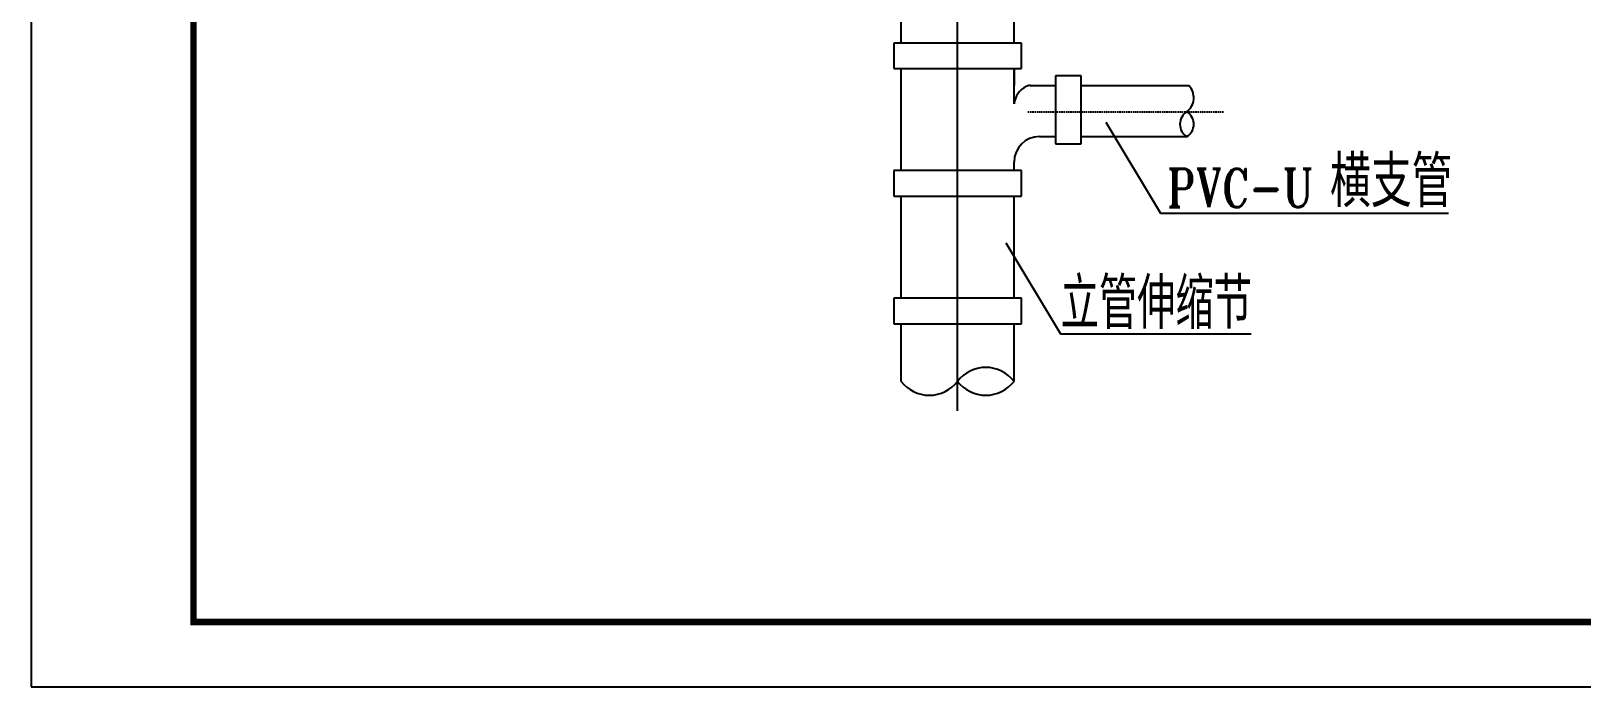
# Model space of a CAD drawing. Extents: x 1616582 to 1680868, y -138606 to -93201.
# Drawn here: x 1616582 to 1634818, y -138606 to -130893 of the extents above; entities that cross this region are included whole.
import ezdxf

# ---------------------------------------------------------------- set-up
doc = ezdxf.new("R2010")
doc.units = 0
doc.header["$LTSCALE"] = 35
doc.header["$MEASUREMENT"] = 0
doc.linetypes.add('DASHED', pattern=[0.75, 0.5, -0.25])
doc.layers.get('0').update_dxf_attribs({"linetype": 'CONTINUOUS'})
for name, color, linetype in [('0P', 7, 'CONTINUOUS'), ('A', 7, 'DASHED'), ('HZ', 3, 'CONTINUOUS'), ('图框', 135, 'CONTINUOUS')]:
    doc.layers.add(name, color=color, linetype=linetype)
doc.styles.add('HZ', font='romant.shx', dxfattribs={"width": 0.8, "bigfont": 'hztxt.shx'})
doc.styles.add('ROMANT', font='ROMANT.SHX', dxfattribs={"width": 0.8})

msp = doc.modelspace()

# ---------------------------------------------------------------- linework, layer by layer
for p, q in [((1626812.3, -132534.3), (1626812.3, -131334.3)), ((1626812.3, -132534.3), (1626812.3, -131334.3)), ((1628139.8, -131747.5), (1628139.8, -131334.3)), ((1628139.8, -131747.5), (1628139.8, -131334.3)), ((1629218.1, -131964.8), (1629860.9, -133034.1)), ((1628139.8, -132534.3), (1628139.8, -132434.3)), ((1626812.3, -134034.3), (1626812.3, -132834.3)), ((1628139.8, -134034.3), (1628139.8, -132834.3)), ((1629860.9, -133034.1), (1633248.6, -133034.1)), ((1628044.9, -133383.4), (1628687.7, -134452.7)), ((1628139.8, -134034.3), (1628139.8, -133934.3)), ((1626812.3, -135012.1), (1626812.3, -134334.3)), ((1628139.8, -135012.1), (1628139.8, -134334.3)), ((1628687.7, -134452.7), (1630926.3, -134452.7))]:
    msp.add_line(p, q)
for centre, radius, start, end in [((1630044.5, -131677.4), 209.2, 307.50951, 43.14993), ((1630260.4, -131988.8), 170.3, 121.30183, 238.69817), ((1630083.4, -131988.8), 170.3, 301.30183, 58.69817), ((1627807.9, -135266.8), 418.4, 37.50951, 142.49049), ((1627144.1, -134757.3), 418.4, 217.50951, 322.49049), ((1627144.1, -134757.3), 418.4, 217.50951, 322.49049), ((1627807.9, -134757.3), 418.4, 217.50951, 322.49049)]:
    msp.add_arc(centre, radius, start, end)
at = {"layer": '0P'}
for p, q in [((1627476, -135357.3), (1627476, -121465.9)), ((1626812.3, -131034.3), (1626812.3, -126125.6)), ((1628139.8, -131034.3), (1628139.8, -126125.6)), ((1628226, -131034.3), (1626726, -131034.3)), ((1626726, -131034.3), (1626726, -131334.3)), ((1628226, -131334.3), (1628226, -131034.3)), ((1626726, -131334.3), (1628226, -131334.3)), ((1628139.8, -131334.3), (1628139.8, -131534.3)), ((1628928.6, -131421), (1628628.6, -131421)), ((1628628.6, -131421), (1628628.6, -132221)), ((1628928.6, -132221), (1628928.6, -131421)), ((1628328, -131534.3), (1628628.6, -131534.3)), ((1628928.6, -131534.3), (1630197.1, -131534.3)), ((1628439.8, -132134.3), (1628628.6, -132134.3)), ((1628928.6, -132134.3), (1630171.9, -132134.3)), ((1628628.6, -132221), (1628928.6, -132221)), ((1626726, -132534.3), (1626726, -132834.3)), ((1628226, -132534.3), (1626726, -132534.3)), ((1628139.8, -132534.3), (1628139.8, -132434.3)), ((1628226, -132834.3), (1628226, -132534.3)), ((1626726, -132834.3), (1628226, -132834.3)), ((1628226, -134034.3), (1626726, -134034.3)), ((1626726, -134034.3), (1626726, -134334.3)), ((1628139.8, -134034.3), (1628139.8, -133934.3)), ((1628226, -134334.3), (1628226, -134034.3)), ((1626726, -134334.3), (1628226, -134334.3))]:
    msp.add_line(p, q, dxfattribs=at)
for centre, radius, start, end in [((1628406.5, -131784.3), 269.3, 117.64303, 172.14976), ((1628328, -131634.3), 100, 90, 117.64303), ((1628439.8, -132434.3), 300, 90, 180)]:
    msp.add_arc(centre, radius, start, end, dxfattribs=at)
at = {"layer": 'A'}
msp.add_line((1628301.6, -131843.3), (1630604.4, -131843.3), dxfattribs=at)
at = {"layer": '图框', "ltscale": 6}
msp.add_lwpolyline([(1616581.8, -138606.2), (1680867.8, -138606.2), (1680867.8, -93200.8), (1616581.8, -93200.8)], close=True, dxfattribs=at)
at = {"layer": '图框', "ltscale": 6, "const_width": 76.4}
msp.add_lwpolyline([(1618492.8, -137841.8), (1680103.4, -137841.8), (1680103.4, -93965.2), (1618492.8, -93965.2)], close=True, dxfattribs=at)

# ---------------------------------------------------------------- texts
at = {"layer": 'HZ'}
for s, height, style, width, p in [('横支管', 600, 'HZ', 0.8, (1631855.3, -132963.9)), ('PVC-U ', 450, 'ROMANT', 0.8, (1629936.7, -132963.9)), ('立管伸缩节', 600, 'HZ', 0.75, (1628687.8, -134395.5))]:
    msp.add_text(s, height=height, dxfattribs=dict(at, style=style, width=width)).set_placement(p)

doc.saveas('drawing.dxf')
